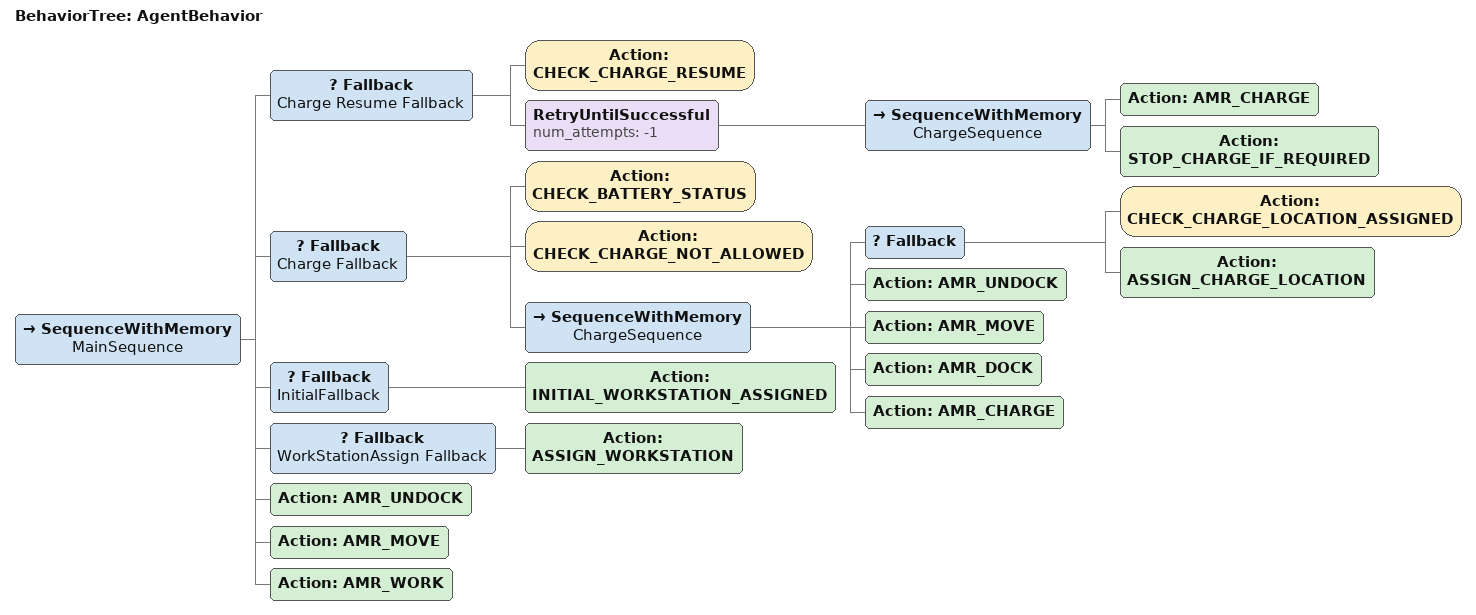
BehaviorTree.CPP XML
<?xml version='1.0' encoding='UTF-8'?>
<root main_tree_to_execute="AgentBehavior" BTCPP_format="4">
    <BehaviorTree ID="AgentBehavior">
        <SequenceWithMemory name="MainSequence">
            <Fallback name="Charge Resume Fallback">
                <Action ID="CHECK_CHARGE_RESUME" />
                <RetryUntilSuccessful num_attempts="-1">
                    <SequenceWithMemory name="ChargeSequence">
                        <Action ID="AMR_CHARGE" />
                        <Action ID="STOP_CHARGE_IF_REQUIRED" />
                    </SequenceWithMemory>
                </RetryUntilSuccessful>
            </Fallback>
            <Fallback name="Charge Fallback">
                <Action ID="CHECK_BATTERY_STATUS" />
                <Action ID="CHECK_CHARGE_NOT_ALLOWED" />
                <SequenceWithMemory name="ChargeSequence">
                    <Fallback>
                        <Action ID="CHECK_CHARGE_LOCATION_ASSIGNED" />
                        <Action ID="ASSIGN_CHARGE_LOCATION" />
                    </Fallback>
                    <Action ID="AMR_UNDOCK" />
                    <Action ID="AMR_MOVE" />
                    <Action ID="AMR_DOCK" />
                    <Action ID="AMR_CHARGE" />
                </SequenceWithMemory>
            </Fallback>
            <Fallback name="InitialFallback">
                <Action ID="INITIAL_WORKSTATION_ASSIGNED" />
            </Fallback>
            <Fallback name="WorkStationAssign Fallback">
                <Action ID="ASSIGN_WORKSTATION" />
            </Fallback>
            <Action ID="AMR_UNDOCK" />
            <Action ID="AMR_MOVE" />
            <Action ID="AMR_WORK" />
        </SequenceWithMemory>
    </BehaviorTree>
</root>
